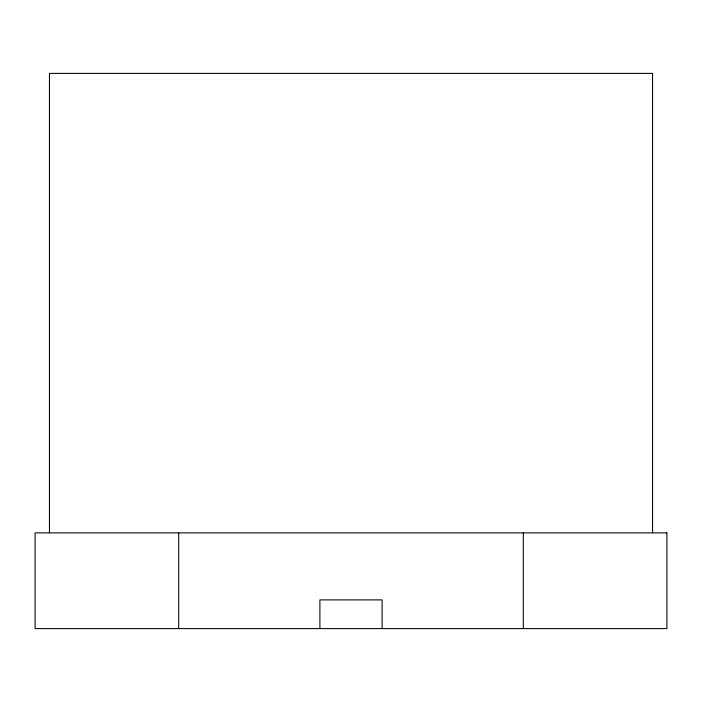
<?xml version="1.0" encoding="UTF-8"?>
<svg xmlns="http://www.w3.org/2000/svg" width="702" height="702" viewBox="0 0 702 702"><rect width="100%" height="100%" fill="white"/><g stroke="black" fill="none" stroke-linecap="round" stroke-linejoin="round"><path stroke-width="1.05" d="M652.544 532.879L652.544 73.394L49.456 73.394L49.456 532.879M523.306 532.879L523.306 628.606M382.107 628.606L382.107 599.894L319.893 599.894L319.893 628.606M178.694 532.879L178.694 628.606M666.9 532.879L35.1 532.879L35.1 628.606L666.9 628.606L666.9 532.879"/></g></svg>
